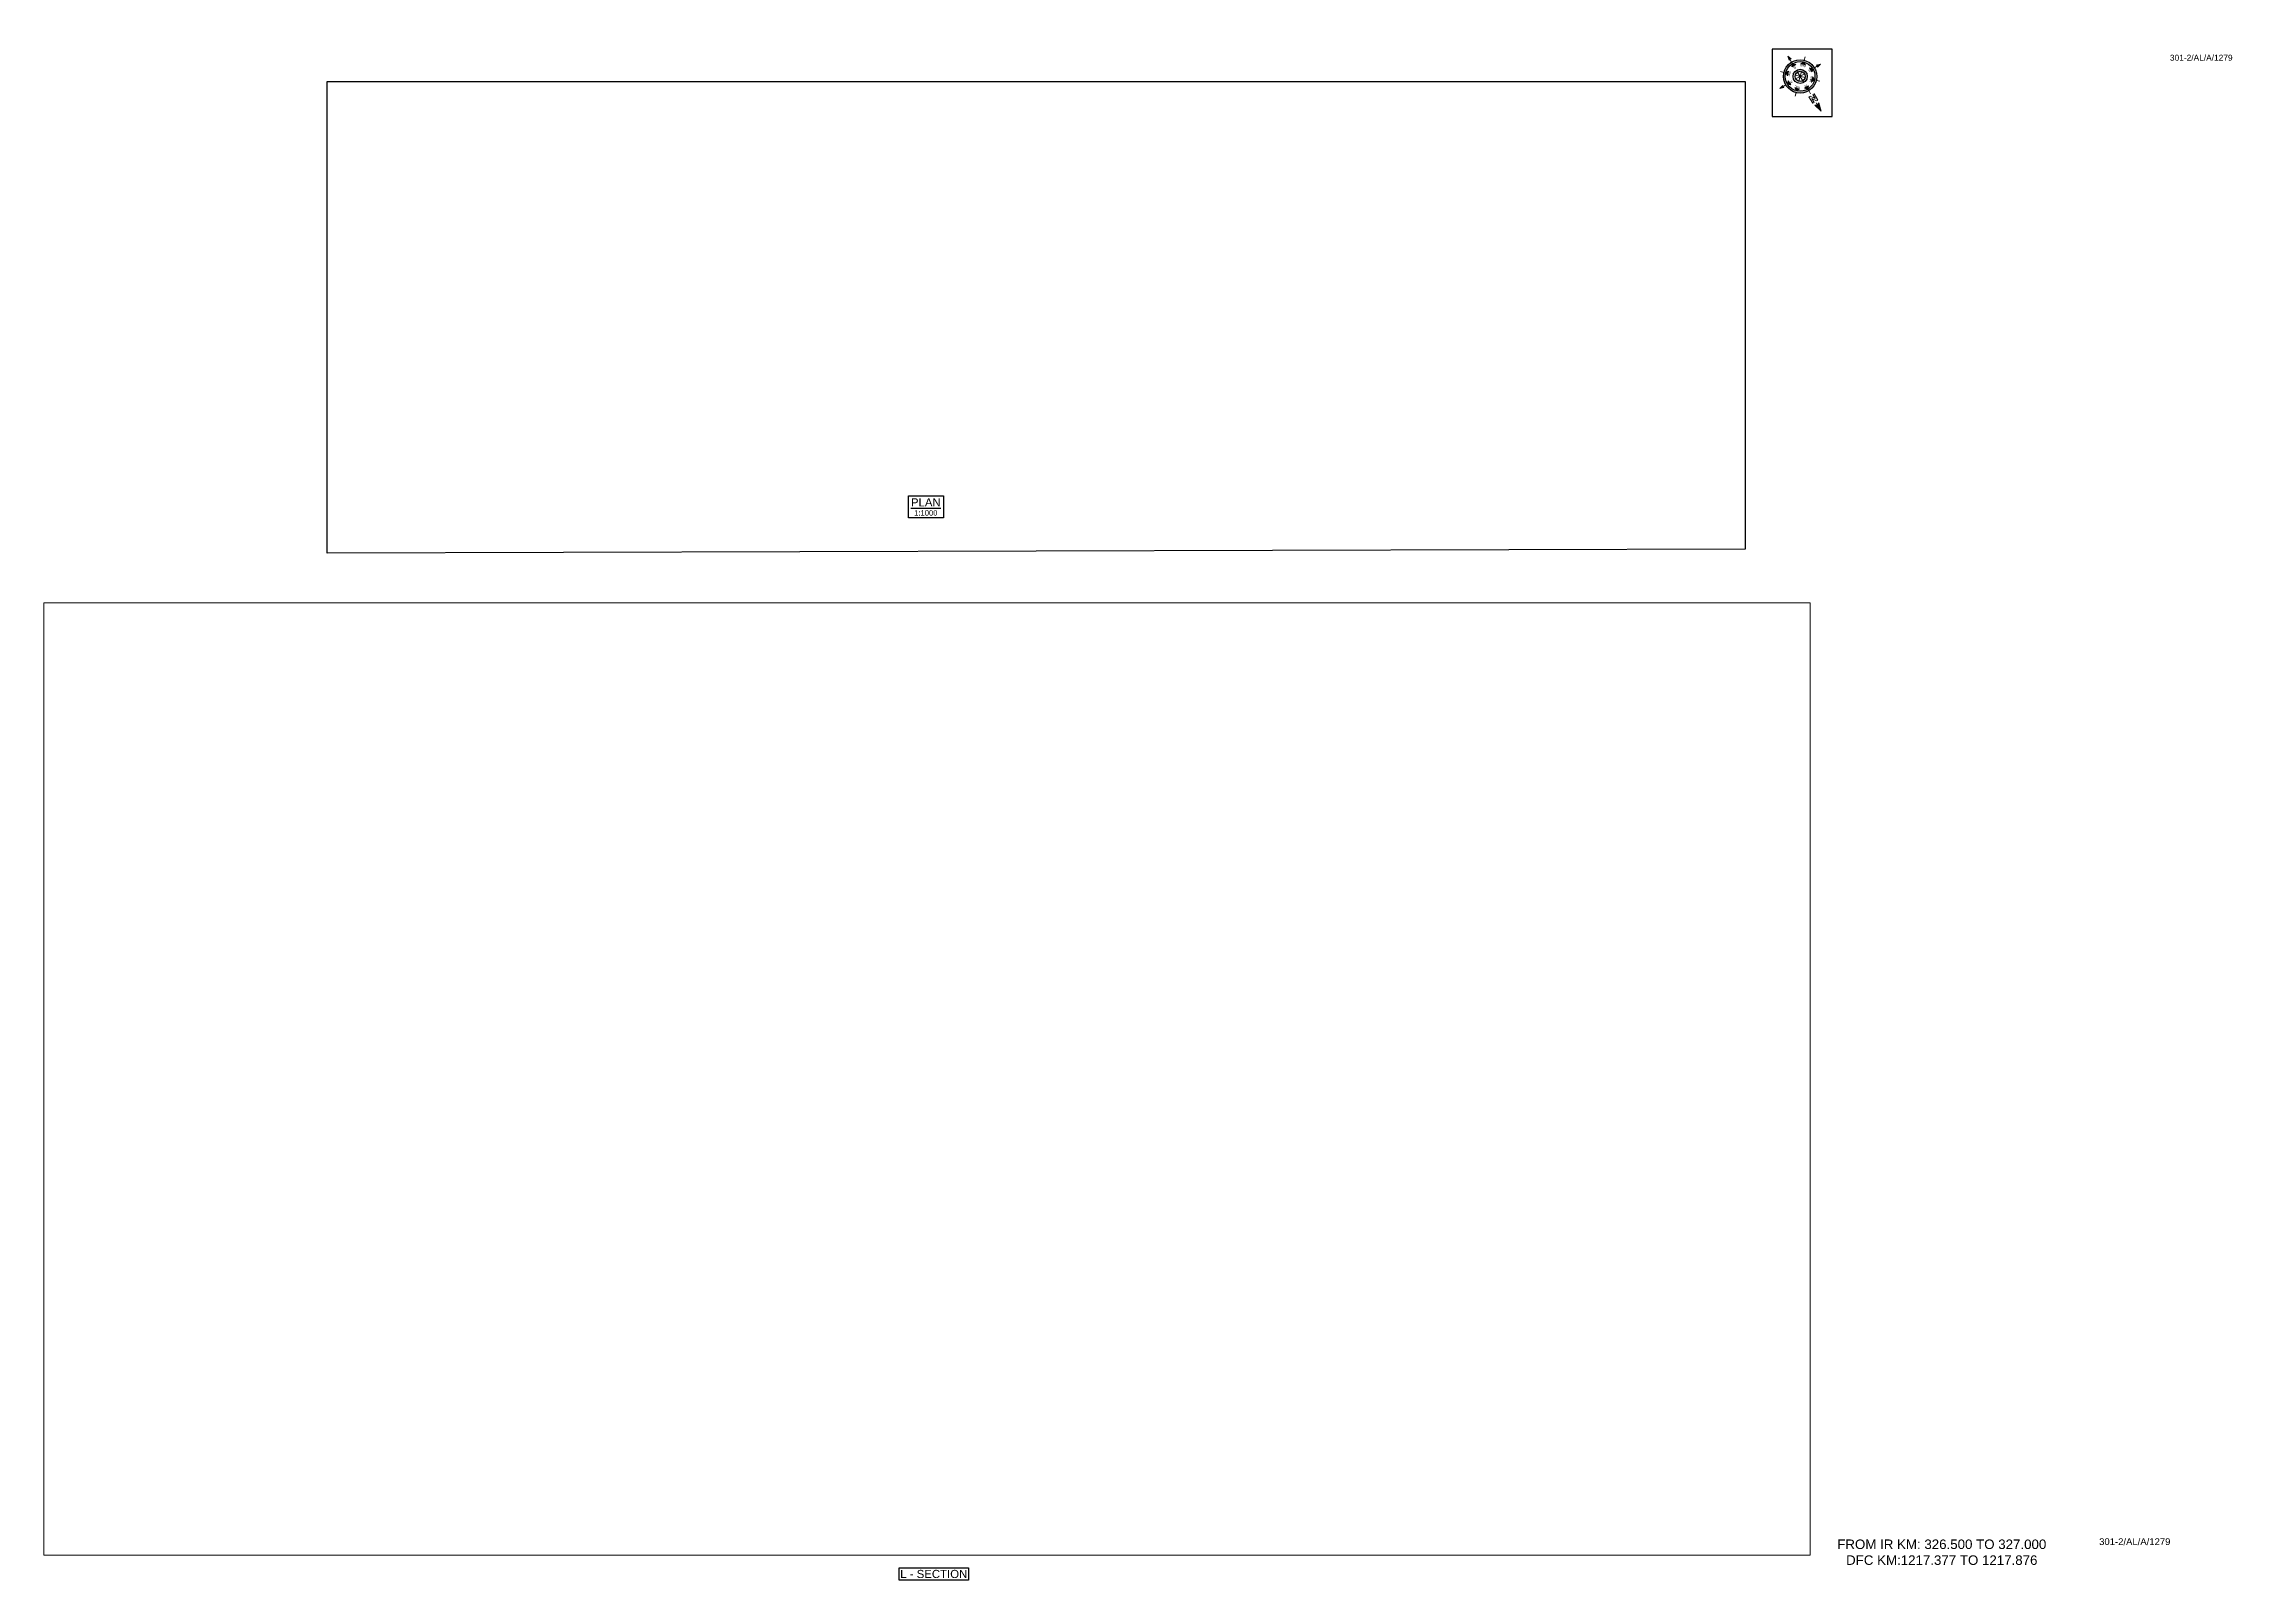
# Paper-space layout '1279' of a CAD drawing. Header units: metres. Extents: x 18 to 823, y 16 to 581.
import ezdxf
from ezdxf.enums import TextEntityAlignment as Align

# ---------------------------------------------------------------- set-up
doc = ezdxf.new("R2010")
doc.units = ezdxf.units.M
doc.header["$MEASUREMENT"] = 0
doc.layers.get('Defpoints').update_dxf_attribs({"color": 5})
doc.layers.add('title', color=7, linetype='Continuous')
doc.styles.get("Standard").update_dxf_attribs({"font": 'arial.ttf'})
doc.styles.add('Style-Arial', font='arial.ttf')

# ---------------------------------------------------------------- blocks, each defined once
blk = doc.blocks.new('N')
for points in [[(0, 8.41), (-0.49, 6.68), (0, 6.93)], [(0.49, 6.68), (0, 6.93), (0, 8.41)], [(-4.93, 0), (-4.07, 0.25), (-4.19, 0)], [(-4.07, -0.25), (-4.19, 0), (-4.93, 0)], [(-3.08, 0), (-2.59, 0.49), (-2.59, -0.49)], [(-2.18, 2.18), (-1.48, 2.18), (-2.18, 1.48)], [(0, 3.08), (0.49, 2.59), (-0.49, 2.59)], [(2.18, 2.18), (2.18, 1.48), (1.48, 2.18)], [(3.08, 0), (2.59, -0.49), (2.59, 0.49)], [(4.07, 0.25), (4.19, 0), (4.93, 0)], [(4.93, 0), (4.07, -0.25), (4.19, 0)], [(-2.18, -2.18), (-2.18, -1.48), (-1.48, -2.18)], [(0, -3.08), (-0.49, -2.59), (0.49, -2.59)], [(0, -4.93), (-0.25, -4.07), (0, -4.19)], [(0.25, -4.07), (0, -4.19), (0, -4.93)], [(2.18, -2.18), (1.48, -2.18), (2.18, -1.48)]]:
    blk.add_hatch(color=7).paths.add_polyline_path(points, flags=0)
h = blk.add_hatch(color=7)
h.paths.add_polyline_path([(0, -3.08), (0, -3.46, 1), (0, 3.46), (0, 3.08, -1)])
h.paths.add_polyline_path([(0, 1.05), (0, 1.48, 1), (0, -1.48), (0, -1.05, -1)])
at = {"color": 7, "linetype": 'ByBlock', "lineweight": 13}
for p, q in [((-0.61, 4.57), (-0.61, 6.12)), ((-0.61, 6.12), (-0.3, 6.12)), ((-0.3, 6.12), (0.32, 5.19)), ((0.32, 4.57), (-0.3, 5.5)), ((-0.3, 5.5), (-0.3, 4.57)), ((0.32, 5.19), (0.32, 6.12)), ((0.32, 6.12), (0.64, 6.12)), ((0.64, 6.12), (0.64, 4.57))]:
    blk.add_line(p, q, dxfattribs=at)
at = {"color": 7, "lineweight": 13}
for p, q in [((0, 6.41), (0, 7.28)), ((-3.46, 0), (-4.19, 0)), ((-2.45, 2.45), (-2.97, 2.97)), ((1.05, 0), (-1.05, 0)), ((-1.05, 0), (1.05, 0)), ((-0.74, 0.74), (0.74, -0.74)), ((0.74, 0.74), (-0.74, -0.74)), ((0.74, -0.74), (-0.74, 0.74)), ((-0.74, -0.74), (0.74, 0.74)), ((0, 3.46), (0, 4.19)), ((0, 3.46), (0, 3.08)), ((0, 1.05), (0, 1.48)), ((0, 1.05), (0, -1.05)), ((0, -1.05), (0, 1.05)), ((2.45, 2.45), (2.97, 2.97)), ((3.46, 0), (4.19, 0)), ((-2.45, -2.45), (-2.97, -2.97)), ((0, -1.05), (0, -1.48)), ((0, -3.46), (0, -3.08)), ((0, -3.46), (0, -4.19)), ((2.45, -2.45), (2.97, -2.97))]:
    blk.add_line(p, q, dxfattribs=at)
at = {"color": 7, "linetype": 'ByBlock', "lineweight": 13}
for points in [[(-0.3, 4.57), (-0.61, 4.57)], [(0.32, 4.57), (0.64, 4.57)]]:
    blk.add_lwpolyline(points, dxfattribs=at)
at = {"color": 7, "lineweight": 13}
for points in [[(0, 8.41), (-0.49, 6.68), (0, 6.93), (0, 6.93)], [(0.49, 6.68), (0, 6.93), (0, 8.41), (0, 8.41)], [(-4.93, 0), (-4.07, 0.25), (-4.19, 0), (-4.19, 0)], [(-4.07, -0.25), (-4.19, 0), (-4.93, 0), (-4.93, 0)], [(-3.08, 0), (-2.59, 0.49), (-2.59, -0.49), (-2.59, -0.49)], [(-2.18, 2.18), (-1.48, 2.18), (-2.18, 1.48), (-2.18, 1.48)], [(0, 3.08), (0.49, 2.59), (-0.49, 2.59), (-0.49, 2.59)], [(2.18, 2.18), (2.18, 1.48), (1.48, 2.18), (1.48, 2.18)], [(3.08, 0), (2.59, -0.49), (2.59, 0.49), (2.59, 0.49)], [(4.07, 0.25), (4.19, 0), (4.93, 0), (4.93, 0)], [(4.93, 0), (4.07, -0.25), (4.19, 0), (4.19, 0)], [(-2.18, -2.18), (-2.18, -1.48), (-1.48, -2.18), (-1.48, -2.18)], [(0, -3.08), (-0.49, -2.59), (0.49, -2.59), (0.49, -2.59)], [(0, -4.93), (-0.25, -4.07), (0, -4.19), (0, -4.19)], [(0.25, -4.07), (0, -4.19), (0, -4.93), (0, -4.93)], [(2.18, -2.18), (1.48, -2.18), (2.18, -1.48), (2.18, -1.48)]]:
    blk.add_lwpolyline(points, close=True, dxfattribs=at)
at = {"color": 7}
for radius in [3.46, 3.08, 1.48, 1.05]:
    blk.add_circle((0, 0), radius, dxfattribs=at)
for s, rotation, p in [('W', 90, (-2.1, 0)), ('NW', 45, (-1.48, 1.48)), ('NE', 315, (1.48, 1.48)), ('E', 270, (1.97, 0)), ('SW', 135, (-1.48, -1.48)), ('SE', 225, (1.48, -1.48))]:
    blk.add_text(s, height=0.6, rotation=rotation, dxfattribs=at).set_placement(p, align=Align.CENTER)
for s, p in [('N', (0, 2.1)), ('S', (0, -2.47))]:
    blk.add_text(s, height=0.6, dxfattribs=at).set_placement(p, align=Align.CENTER)

psp = doc.layouts.new('1279')

# ---------------------------------------------------------------- linework, layer by layer
for points in [[(676, 579), (653.96, 579), (653.96, 554.19), (676, 554.19)], [(332.72, 15.83), (332.72, 20.43), (358.25, 20.43), (358.25, 15.83)]]:
    psp.add_lwpolyline(points, close=True)
at = {"layer": 'Defpoints'}
psp.add_lwpolyline([(122.38, 567.17), (643.95, 567.17), (643.95, 395.07), (122.38, 393.63)], close=True, dxfattribs=at)
at = {"layer": 'title', "color": 7, "linetype": 'Continuous', "lineweight": -3}
psp.add_lwpolyline([(336.19, 414.74), (349.08, 414.74), (349.08, 406.59), (336.19, 406.59)], close=True, dxfattribs=at)

# ---------------------------------------------------------------- block references
at = {"xscale": 1.77154152297335, "yscale": 1.77154152297335, "zscale": 1.77154152297335, "rotation": 211.0343912723542}
psp.add_blockref('N', (664.2, 569), dxfattribs=at)

# ---------------------------------------------------------------- texts
at = {"style": 'Style-Arial'}
for height, p in [(2.2, (800.22, 574.76)), (2.5, (774.19, 28.76))]:
    psp.add_text('301-2/AL/A/1279', height=height, dxfattribs=at).set_placement(p)
at = {"insert": (668.57, 30.81), "char_height": 3.5, "attachment_point": 1, "style": 'Style-Arial'}
psp.add_mtext_dynamic_manual_height_columns('\\pxqc;{\\C7;FROM IR KM: 326.500 TO 327.000\\P\\C1;DFC KM:1217.377 TO 1217.876}', width=95.4615, gutter_width=17.5, heights=[0], dxfattribs=at)
at = {"layer": 'title', "color": 7, "linetype": 'Continuous', "lineweight": -3, "style": 'Style-Arial'}
for s, height, p in [('%%UPLAN', 3, (342.58, 412.3)), ('1:1000', 2, (342.58, 408.44))]:
    psp.add_text(s, height=height, dxfattribs=at).set_placement(p, align=Align.MIDDLE)
at = {"layer": 'title', "style": 'Style-Arial'}
psp.add_text('L - SECTION', height=3, rotation=0.00006, dxfattribs=at).set_placement((345.5, 18.13), align=Align.MIDDLE_CENTER)

# ---------------------------------------------------------------- viewports
at = {"layer": 'Defpoints', "view_twist_angle": 211.03439127}
vp = psp.add_viewport(center=(383.17, 480.4), size=(521.58, 173.5371), view_center_point=(1216646.46, -3229781.96), view_height=173.5371, dxfattribs=at)
vp.dxf.flags = 0x10000  # cut along an outline
vp.dxf.clipping_boundary_handle = psp.add_lwpolyline([(122.38, 567.17), (643.95, 567.17), (643.95, 395.07), (122.38, 393.63)], format="xyb", close=True, dxfattribs={"invisible": 1}).dxf.handle
at = {"layer": 'Defpoints'}
psp.add_viewport(center=(342.99, 200.15), size=(649.75, 350.3077), view_center_point=(15209.31, -2061.22), view_height=350.3077, status=3, dxfattribs=at)

doc.saveas('drawing.dxf')
